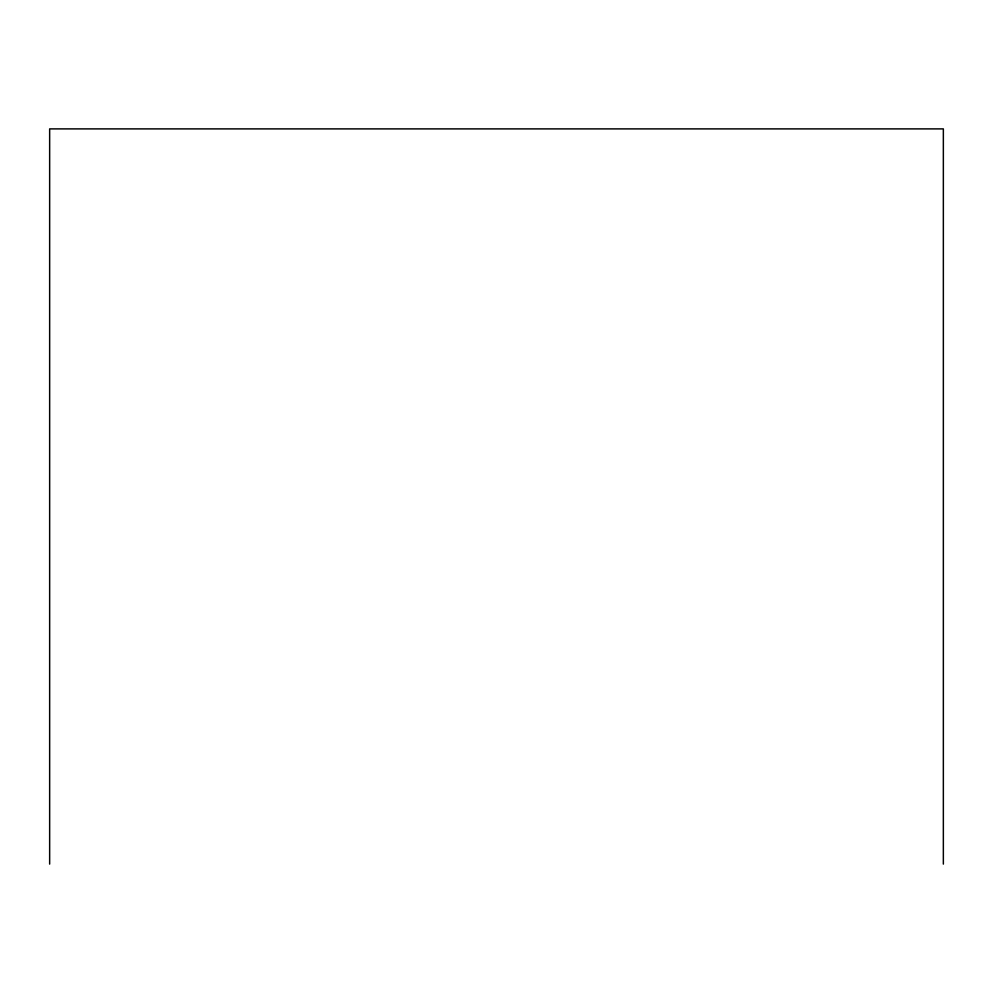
<?xml version="1.0" encoding="UTF-8"?>
<svg xmlns="http://www.w3.org/2000/svg" width="993" height="993" viewBox="0 0 993 993"><rect width="100%" height="100%" fill="white"/><g stroke="black" fill="none" stroke-linecap="round" stroke-linejoin="round"><path stroke-width="1.49" d="M943.35 864.109L943.35 128.891L49.65 128.891L49.65 864.109"/></g></svg>
